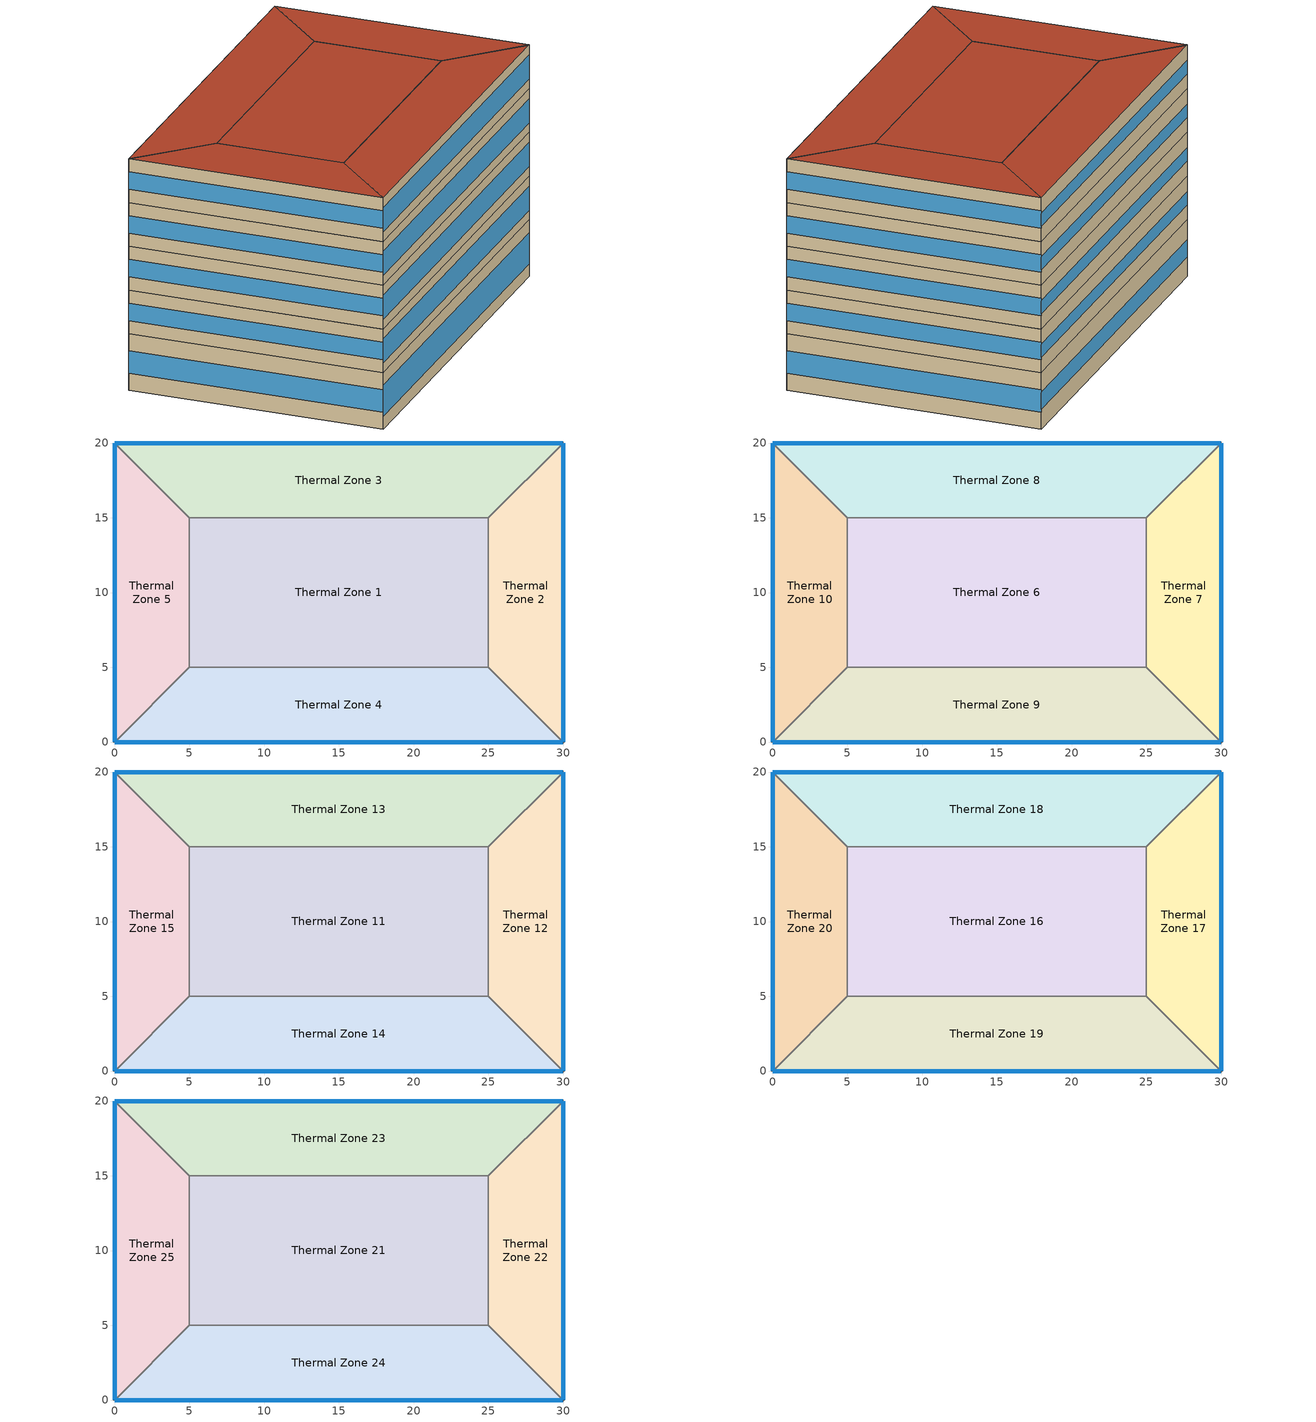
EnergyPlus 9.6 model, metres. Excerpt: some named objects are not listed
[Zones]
Thermal Zone 1
 floor ground (ExtSlabCarpet): 5,5 5,15 25,15 25,5 z0
 wall to Thermal Zone 5 (Interior Wall): 5,15 5,5 z0:4.5
 wall to Thermal Zone 3 (Interior Wall): 25,15 5,15 z0:4.5
 wall to Thermal Zone 2 (Interior Wall): 25,5 25,15 z0:4.5
 wall to Thermal Zone 4 (Interior Wall): 5,5 25,5 z0:4.5
Thermal Zone 2
 floor ground (ExtSlabCarpet): 25,5 25,15 30,20 30,0 z0
 wall outside (Ext Wall): 30,0 30,20 z0:4.5
 wall to Thermal Zone 4 (Interior Wall): 25,5 30,0 z0:4.5
 wall to Thermal Zone 3 (Interior Wall): 30,20 25,15 z0:4.5
 window (Ext Window): 30,0.01 30,19.99 z1.35:3.15
Thermal Zone 3
 floor ground (ExtSlabCarpet): 5,15 0,20 30,20 25,15 z0
 wall outside (Ext Wall): 30,20 0,20 z0:4.5
 wall to Thermal Zone 5 (Interior Wall): 0,20 5,15 z0:4.5
 window (Ext Window): 29.99,20 0.01,20 z1.57:2.92
Thermal Zone 4
 floor ground (ExtSlabCarpet): 25,5 30,0 0,0 5,5 z0
 wall outside (Ext Wall): 0,0 30,0 z0:4.5
 wall to Thermal Zone 5 (Interior Wall): 5,5 0,0 z0:4.5
 window (Ext Window): 0.01,0 29.99,0 z1.01:3.49
Thermal Zone 5
 floor ground (ExtSlabCarpet): 0,20 5,15 5,5 0,0 z0
 wall outside (Ext Wall): 0,20 0,0 z0:4.5
 window (Ext Window): 0,19.99 0,0.01 z1.35:3.15
Thermal Zone 6
 floor to Thermal Zone 1 (Interior Floor): 5,5 5,15 25,15 25,5 z4.5
 wall to Thermal Zone 10 (Interior Wall): 5,15 5,5 z4.5:8
 wall to Thermal Zone 8 (Interior Wall): 25,15 5,15 z4.5:8
 wall to Thermal Zone 7 (Interior Wall): 25,5 25,15 z4.5:8
 wall to Thermal Zone 9 (Interior Wall): 5,5 25,5 z4.5:8
Thermal Zone 7
 floor to Thermal Zone 2 (Interior Floor): 25,5 25,15 30,20 30,0 z4.5
 wall outside (Ext Wall): 30,0 30,20 z4.5:8
 wall to Thermal Zone 9 (Interior Wall): 25,5 30,0 z4.5:8
 wall to Thermal Zone 8 (Interior Wall): 30,20 25,15 z4.5:8
 window (Ext Window): 30,0.01 30,19.99 z5.55:6.95
Thermal Zone 8
 floor to Thermal Zone 3 (Interior Floor): 5,15 0,20 30,20 25,15 z4.5
 wall outside (Ext Wall): 30,20 0,20 z4.5:8
 wall to Thermal Zone 10 (Interior Wall): 0,20 5,15 z4.5:8
 window (Ext Window): 29.99,20 0.01,20 z5.72:6.77
Thermal Zone 9
 floor to Thermal Zone 4 (Interior Floor): 25,5 30,0 0,0 5,5 z4.5
 wall outside (Ext Wall): 0,0 30,0 z4.5:8
 wall to Thermal Zone 10 (Interior Wall): 5,5 0,0 z4.5:8
 window (Ext Window): 0.01,0 29.99,0 z5.29:7.21
Thermal Zone 10
 floor to Thermal Zone 5 (Interior Floor): 0,20 5,15 5,5 0,0 z4.5
 wall outside (Ext Wall): 0,20 0,0 z4.5:8
 window (Ext Window): 0,19.99 0,0.01 z5.55:6.95
Thermal Zone 11
 floor to Thermal Zone 6 (Interior Floor): 5,5 5,15 25,15 25,5 z8
 wall to Thermal Zone 15 (Interior Wall): 5,15 5,5 z8:11.5
 wall to Thermal Zone 13 (Interior Wall): 25,15 5,15 z8:11.5
 wall to Thermal Zone 12 (Interior Wall): 25,5 25,15 z8:11.5
 wall to Thermal Zone 14 (Interior Wall): 5,5 25,5 z8:11.5
Thermal Zone 12
 floor to Thermal Zone 7 (Interior Floor): 25,5 25,15 30,20 30,0 z8
 wall outside (Ext Wall): 30,0 30,20 z8:11.5
 wall to Thermal Zone 14 (Interior Wall): 25,5 30,0 z8:11.5
 wall to Thermal Zone 13 (Interior Wall): 30,20 25,15 z8:11.5
 window (Ext Window): 30,0.01 30,19.99 z9.05:10.45
Thermal Zone 13
 floor to Thermal Zone 8 (Interior Floor): 5,15 0,20 30,20 25,15 z8
 wall outside (Ext Wall): 30,20 0,20 z8:11.5
 wall to Thermal Zone 15 (Interior Wall): 0,20 5,15 z8:11.5
 window (Ext Window): 29.99,20 0.01,20 z9.22:10.27
Thermal Zone 14
 floor to Thermal Zone 9 (Interior Floor): 25,5 30,0 0,0 5,5 z8
 wall outside (Ext Wall): 0,0 30,0 z8:11.5
 wall to Thermal Zone 15 (Interior Wall): 5,5 0,0 z8:11.5
 window (Ext Window): 0.01,0 29.99,0 z8.79:10.71
Thermal Zone 15
 floor to Thermal Zone 10 (Interior Floor): 0,20 5,15 5,5 0,0 z8
 wall outside (Ext Wall): 0,20 0,0 z8:11.5
 window (Ext Window): 0,19.99 0,0.01 z9.05:10.45
Thermal Zone 16
 floor to Thermal Zone 11 (Interior Floor): 5,5 5,15 25,15 25,5 z11.5
 wall to Thermal Zone 20 (Interior Wall): 5,15 5,5 z11.5:15
 wall to Thermal Zone 18 (Interior Wall): 25,15 5,15 z11.5:15
 wall to Thermal Zone 17 (Interior Wall): 25,5 25,15 z11.5:15
 wall to Thermal Zone 19 (Interior Wall): 5,5 25,5 z11.5:15
Thermal Zone 17
 floor to Thermal Zone 12 (Interior Floor): 25,5 25,15 30,20 30,0 z11.5
 wall outside (Ext Wall): 30,0 30,20 z11.5:15
 wall to Thermal Zone 19 (Interior Wall): 25,5 30,0 z11.5:15
 wall to Thermal Zone 18 (Interior Wall): 30,20 25,15 z11.5:15
 window (Ext Window): 30,0.01 30,19.99 z12.55:13.95
Thermal Zone 18
 floor to Thermal Zone 13 (Interior Floor): 5,15 0,20 30,20 25,15 z11.5
 wall outside (Ext Wall): 30,20 0,20 z11.5:15
 wall to Thermal Zone 20 (Interior Wall): 0,20 5,15 z11.5:15
 window (Ext Window): 29.99,20 0.01,20 z12.72:13.77
Thermal Zone 19
 floor to Thermal Zone 14 (Interior Floor): 25,5 30,0 0,0 5,5 z11.5
 wall outside (Ext Wall): 0,0 30,0 z11.5:15
 wall to Thermal Zone 20 (Interior Wall): 5,5 0,0 z11.5:15
 window (Ext Window): 0.01,0 29.99,0 z12.29:14.21
Thermal Zone 20
 floor to Thermal Zone 15 (Interior Floor): 0,20 5,15 5,5 0,0 z11.5
 wall outside (Ext Wall): 0,20 0,0 z11.5:15
 window (Ext Window): 0,19.99 0,0.01 z12.55:13.95
Thermal Zone 21
 floor to Thermal Zone 16 (Interior Floor): 5,5 5,15 25,15 25,5 z15
 wall to Thermal Zone 25 (Interior Wall): 5,15 5,5 z15:18.5
 wall to Thermal Zone 23 (Interior Wall): 25,15 5,15 z15:18.5
 wall to Thermal Zone 22 (Interior Wall): 25,5 25,15 z15:18.5
 wall to Thermal Zone 24 (Interior Wall): 5,5 25,5 z15:18.5
 roof outside (Ext Roof): 25,5 25,15 5,15 5,5 z18.5
Thermal Zone 22
 floor to Thermal Zone 17 (Interior Floor): 25,5 25,15 30,20 30,0 z15
 wall outside (Ext Wall): 30,0 30,20 z15:18.5
 wall to Thermal Zone 24 (Interior Wall): 25,5 30,0 z15:18.5
 wall to Thermal Zone 23 (Interior Wall): 30,20 25,15 z15:18.5
 window (Ext Window): 30,0.01 30,19.99 z16.05:17.45
 roof outside (Ext Roof): 30,0 30,20 25,15 25,5 z18.5
Thermal Zone 23
 floor to Thermal Zone 18 (Interior Floor): 5,15 0,20 30,20 25,15 z15
 wall outside (Ext Wall): 30,20 0,20 z15:18.5
 wall to Thermal Zone 25 (Interior Wall): 0,20 5,15 z15:18.5
 window (Ext Window): 29.99,20 0.01,20 z16.22:17.27
 roof outside (Ext Roof): 25,15 30,20 0,20 5,15 z18.5
Thermal Zone 24
 floor to Thermal Zone 19 (Interior Floor): 25,5 30,0 0,0 5,5 z15
 wall outside (Ext Wall): 0,0 30,0 z15:18.5
 wall to Thermal Zone 25 (Interior Wall): 5,5 0,0 z15:18.5
 window (Ext Window): 0.01,0 29.99,0 z15.79:17.71
 roof outside (Ext Roof): 5,5 0,0 30,0 25,5 z18.5
Thermal Zone 25
 floor to Thermal Zone 20 (Interior Floor): 0,20 5,15 5,5 0,0 z15
 wall outside (Ext Wall): 0,20 0,0 z15:18.5
 window (Ext Window): 0,19.99 0,0.01 z16.05:17.45
 roof outside (Ext Roof): 0,0 5,5 5,15 0,20 z18.5
[Building]
Building 1: North Axis {deg}=-0
[Site:Location]
Washington Dc Dulles IntL Ar: Latitude {deg}=38.98; Longitude {deg}=-77.47; Time Zone {hr}=-5; Elevation {m}=82
[SizingPeriod:DesignDay] Month=7; Day of Month=21; Day Type=SummerDesignDay; Daily Dry-Bulb Temperature Range {deltaC}=14.4; Dry-Bulb Temperature Range Modifier Type=DefaultMultipliers; Barometric Pressure {Pa}=86790; Wind Speed {m/s}=5; Wind Direction {deg}=340; Rain Indicator=No; Snow Indicator=No; Daylight Saving Time Indicator=No; Solar Model Indicator=ASHRAETau; ASHRAE Clear Sky Optical Depth for Beam Irradiance (taub)=0.339; ASHRAE Clear Sky Optical Depth for Diffuse Irradiance (taud)=2.366; Begin Environment Reset Mode=FullResetAtBeginEnvironment
Name | Maximum Dry-Bulb Temperature {C} | Humidity Condition Type | Wetbulb or DewPoint at Maximum Dry-Bulb {C} | Enthalpy at Maximum Dry-Bulb {J/kg}
SALT-LAKE-CITY-IAP Ann Clg .4% Condns DB=>MWB | 36.5 | Wetbulb | 17.1
SALT-LAKE-CITY-IAP Ann Clg .4% Condns DP=>MDB | 22.5 | Dewpoint | 15.6
SALT-LAKE-CITY-IAP Ann Clg .4% Condns Enth=>MDB | 30.8 | Enthalpy |  | 59300
SALT-LAKE-CITY-IAP Ann Clg .4% Condns WB=>MDB | 31.2 | Wetbulb | 19
[Material] Thermal Absorptance=0.9
Name | Roughness | Thickness m | Conductivity W/m-K | Density kg/m3 | Specific Heat J/kg-K | Solar Absorptance | Visible Absorptance
wall concrete | MediumRough | 0.2 | 0.5 | 2243 | 837 | 0.65 | 0.65
roof concrete | MediumRough | 0.25 | 0.5 | 2243 | 837 | 0.65 | 0.65
Wall Insulation [30]; Roof Insulation [30] | MediumRough | 0.1693 | 0.049 | 265 | 836.8 | 0.7 | 0.7
F16 Acoustic tile | MediumSmooth | 0.0191 | 0.06 | 368 | 590 | 0.3 | 0.3
M11 100mm lightweight concrete | MediumRough | 0.1016 | 0.53 | 1280 | 840 | 0.5 | 0.5
MAT-CC05 4 HW CONCRETE | Rough | 0.1016 | 1.311 | 2240 | 836.8 | 0.85 | 0.85
G01a 19mm gypsum board | MediumSmooth | 0.019 | 0.16 | 800 | 1090 | 0.4 | 0.4
[Material:AirGap]
Name | Thermal Resistance m2-K/W
F04 Wall air space resistance | 0.15
F05 Ceiling air space resistance | 0.18
[Material:NoMass]
CP02 CARPET PAD: Roughness=Smooth; Thermal Resistance m2-K/W=0.1; Thermal Absorptance=0.9; Solar Absorptance=0.8; Visible Absorptance=0.8
[WindowMaterial:SimpleGlazingSystem]
Window Material Simple Glazing System: U-Factor W/m2-K=2.8; Solar Heat Gain Coefficient=0.4
[Construction]
Ext Roof: roof concrete, Roof Insulation [30]
Ext Wall: wall concrete, Wall Insulation [30]
Ext Window: Window Material Simple Glazing System
ExtSlabCarpet: MAT-CC05 4 HW CONCRETE, CP02 CARPET PAD
Interior Floor: F16 Acoustic tile, F05 Ceiling air space resistance, M11 100mm lightweight concrete
Interior Wall: G01a 19mm gypsum board, F04 Wall air space resistance, G01a 19mm gypsum board
[Zone]
Thermal Zone 1; Thermal Zone 2; Thermal Zone 3; Thermal Zone 4; Thermal Zone 5: 0, 0, 0, 0, , 1, , , , , , Yes
Thermal Zone 6; Thermal Zone 7; Thermal Zone 8; Thermal Zone 9; Thermal Zone 10: 0, 0, 0, 4.5, , 1, , , , , , Yes
Thermal Zone 11; Thermal Zone 12; Thermal Zone 13; Thermal Zone 14; Thermal Zone 15: 0, 0, 0, 8, , 1, , , , , , Yes
Thermal Zone 16; Thermal Zone 17; Thermal Zone 18; Thermal Zone 19; Thermal Zone 20: 0, 0, 0, 11.5, , 1, , , , , , Yes
Thermal Zone 21; Thermal Zone 22; Thermal Zone 23; Thermal Zone 24; Thermal Zone 25: 0, 0, 0, 15, , 1, , , , , , Yes
[ZoneTerminalUnitList]
VRF System Terminal List: VRF Zone Terminal 1, VRF Zone Terminal 2, VRF Zone Terminal 3, VRF Zone Terminal 4, VRF Zone Terminal 5, VRF Zone Terminal 6, VRF Zone Terminal 7, VRF Zone Terminal 8, VRF Zone Terminal 9, VRF Zone Terminal 10, VRF Zone Terminal 11, VRF Zone Terminal 12, VRF Zone Terminal 13, VRF Zone Terminal 14, VRF Zone Terminal 15, VRF Zone Terminal 16, VRF Zone Terminal 17, VRF Zone Terminal 18, VRF Zone Terminal 19, VRF Zone Terminal 20, VRF Zone Terminal 21, VRF Zone Terminal 22, VRF Zone Terminal 23, VRF Zone Terminal 24, VRF Zone Terminal 25
[ZoneControl:Thermostat] Temperature Difference Between Cutout And Setpoint deltaC=0
Name | Zone or ZoneList | Control Type Schedule | Control 1
Thermal Zone 1 Thermostat | Thermal Zone 1 | Thermal Zone 1 Thermostat Schedule | Thermostat Setpoint Dual Setpoint 1
Thermal Zone 2 Thermostat | Thermal Zone 2 | Thermal Zone 2 Thermostat Schedule | Thermostat Setpoint Dual Setpoint 2
Thermal Zone 3 Thermostat | Thermal Zone 3 | Thermal Zone 3 Thermostat Schedule | Thermostat Setpoint Dual Setpoint 3
Thermal Zone 4 Thermostat | Thermal Zone 4 | Thermal Zone 4 Thermostat Schedule | Thermostat Setpoint Dual Setpoint 4
Thermal Zone 5 Thermostat | Thermal Zone 5 | Thermal Zone 5 Thermostat Schedule | Thermostat Setpoint Dual Setpoint 5
Thermal Zone 6 Thermostat | Thermal Zone 6 | Thermal Zone 6 Thermostat Schedule | Thermostat Setpoint Dual Setpoint 6
Thermal Zone 7 Thermostat | Thermal Zone 7 | Thermal Zone 7 Thermostat Schedule | Thermostat Setpoint Dual Setpoint 7
Thermal Zone 8 Thermostat | Thermal Zone 8 | Thermal Zone 8 Thermostat Schedule | Thermostat Setpoint Dual Setpoint 8
Thermal Zone 9 Thermostat | Thermal Zone 9 | Thermal Zone 9 Thermostat Schedule | Thermostat Setpoint Dual Setpoint 9
Thermal Zone 10 Thermostat | Thermal Zone 10 | Thermal Zone 10 Thermostat Schedule | Thermostat Setpoint Dual Setpoint 10
Thermal Zone 11 Thermostat | Thermal Zone 11 | Thermal Zone 11 Thermostat Schedule | Thermostat Setpoint Dual Setpoint 11
Thermal Zone 12 Thermostat | Thermal Zone 12 | Thermal Zone 12 Thermostat Schedule | Thermostat Setpoint Dual Setpoint 12
Thermal Zone 13 Thermostat | Thermal Zone 13 | Thermal Zone 13 Thermostat Schedule | Thermostat Setpoint Dual Setpoint 13
Thermal Zone 14 Thermostat | Thermal Zone 14 | Thermal Zone 14 Thermostat Schedule | Thermostat Setpoint Dual Setpoint 14
Thermal Zone 15 Thermostat | Thermal Zone 15 | Thermal Zone 15 Thermostat Schedule | Thermostat Setpoint Dual Setpoint 15
Thermal Zone 16 Thermostat | Thermal Zone 16 | Thermal Zone 16 Thermostat Schedule | Thermostat Setpoint Dual Setpoint 16
Thermal Zone 17 Thermostat | Thermal Zone 17 | Thermal Zone 17 Thermostat Schedule | Thermostat Setpoint Dual Setpoint 17
Thermal Zone 18 Thermostat | Thermal Zone 18 | Thermal Zone 18 Thermostat Schedule | Thermostat Setpoint Dual Setpoint 18
Thermal Zone 19 Thermostat | Thermal Zone 19 | Thermal Zone 19 Thermostat Schedule | Thermostat Setpoint Dual Setpoint 19
Thermal Zone 20 Thermostat | Thermal Zone 20 | Thermal Zone 20 Thermostat Schedule | Thermostat Setpoint Dual Setpoint 20
Thermal Zone 21 Thermostat | Thermal Zone 21 | Thermal Zone 21 Thermostat Schedule | Thermostat Setpoint Dual Setpoint 21
Thermal Zone 22 Thermostat | Thermal Zone 22 | Thermal Zone 22 Thermostat Schedule | Thermostat Setpoint Dual Setpoint 22
Thermal Zone 23 Thermostat | Thermal Zone 23 | Thermal Zone 23 Thermostat Schedule | Thermostat Setpoint Dual Setpoint 23
Thermal Zone 24 Thermostat | Thermal Zone 24 | Thermal Zone 24 Thermostat Schedule | Thermostat Setpoint Dual Setpoint 24
Thermal Zone 25 Thermostat | Thermal Zone 25 | Thermal Zone 25 Thermostat Schedule | Thermostat Setpoint Dual Setpoint 25
[ThermostatSetpoint:DualSetpoint]
Name | Heating Setpoint Temperature Schedule | Cooling Setpoint Temperature Schedule
Thermostat Setpoint Dual Setpoint 1 | HtgSetp 1 | ClgSetp 1
Thermostat Setpoint Dual Setpoint 2 | HtgSetp 2 | ClgSetp 2
Thermostat Setpoint Dual Setpoint 3 | HtgSetp 3 | ClgSetp 3
Thermostat Setpoint Dual Setpoint 4 | HtgSetp 4 | ClgSetp 4
Thermostat Setpoint Dual Setpoint 5 | HtgSetp 5 | ClgSetp 5
Thermostat Setpoint Dual Setpoint 6 | HtgSetp 6 | ClgSetp 6
Thermostat Setpoint Dual Setpoint 7 | HtgSetp 7 | ClgSetp 7
Thermostat Setpoint Dual Setpoint 8 | HtgSetp 8 | ClgSetp 8
Thermostat Setpoint Dual Setpoint 9 | HtgSetp 9 | ClgSetp 9
Thermostat Setpoint Dual Setpoint 10 | HtgSetp 10 | ClgSetp 10
Thermostat Setpoint Dual Setpoint 11 | HtgSetp 11 | ClgSetp 11
Thermostat Setpoint Dual Setpoint 12 | HtgSetp 12 | ClgSetp 12
Thermostat Setpoint Dual Setpoint 13 | HtgSetp 13 | ClgSetp 13
Thermostat Setpoint Dual Setpoint 14 | HtgSetp 14 | ClgSetp 14
Thermostat Setpoint Dual Setpoint 15 | HtgSetp 15 | ClgSetp 15
Thermostat Setpoint Dual Setpoint 16 | HtgSetp 16 | ClgSetp 16
Thermostat Setpoint Dual Setpoint 17 | HtgSetp 17 | ClgSetp 17
Thermostat Setpoint Dual Setpoint 18 | HtgSetp 18 | ClgSetp 18
Thermostat Setpoint Dual Setpoint 19 | HtgSetp 19 | ClgSetp 19
Thermostat Setpoint Dual Setpoint 20 | HtgSetp 20 | ClgSetp 20
Thermostat Setpoint Dual Setpoint 21 | HtgSetp 21 | ClgSetp 21
Thermostat Setpoint Dual Setpoint 22 | HtgSetp 22 | ClgSetp 22
Thermostat Setpoint Dual Setpoint 23 | HtgSetp 23 | ClgSetp 23
Thermostat Setpoint Dual Setpoint 24 | HtgSetp 24 | ClgSetp 24
Thermostat Setpoint Dual Setpoint 25 | HtgSetp 25 | ClgSetp 25
[ZoneHVAC:TerminalUnit:VariableRefrigerantFlow] Terminal Unit Availability Schedule=Always On Discrete hvac_library; Cooling Supply Air Flow Rate m3/s=Autosize; No Cooling Supply Air Flow Rate m3/s=Autosize; Heating Supply Air Flow Rate m3/s=Autosize; No Heating Supply Air Flow Rate m3/s=Autosize; Cooling Outdoor Air Flow Rate m3/s=Autosize; Heating Outdoor Air Flow Rate m3/s=Autosize; No Load Outdoor Air Flow Rate m3/s=Autosize; Supply Air Fan Operating Mode Schedule=Always On Discrete hvac_library; Supply Air Fan Placement=DrawThrough; Zone Terminal Unit On Parasitic Electric Energy Use W=30; Zone Terminal Unit Off Parasitic Electric Energy Use W=20; Rated Heating Capacity Sizing Ratio W/W=1; Maximum Outdoor Dry-Bulb Temperature for Supplemental Heater Operation C=6.58437e-312
Name | Supply Air Fan Object | Outside Air Mixer Object | Cooling Coil Object | Heating Coil Object
VRF Zone Terminal 1 | VRF Zone Terminal Fan 1 | VRF Zone Terminal 1 OA Mixer | VRF Zone Terminal Cooling Coil 1 | VRF Zone Terminal Heating Coil 1
VRF Zone Terminal 2 | VRF Zone Terminal Fan 2 | VRF Zone Terminal 2 OA Mixer | VRF Zone Terminal Cooling Coil 2 | VRF Zone Terminal Heating Coil 2
VRF Zone Terminal 3 | VRF Zone Terminal Fan 3 | VRF Zone Terminal 3 OA Mixer | VRF Zone Terminal Cooling Coil 3 | VRF Zone Terminal Heating Coil 3
VRF Zone Terminal 4 | VRF Zone Terminal Fan 4 | VRF Zone Terminal 4 OA Mixer | VRF Zone Terminal Cooling Coil 4 | VRF Zone Terminal Heating Coil 4
VRF Zone Terminal 5 | VRF Zone Terminal Fan 5 | VRF Zone Terminal 5 OA Mixer | VRF Zone Terminal Cooling Coil 5 | VRF Zone Terminal Heating Coil 5
VRF Zone Terminal 6 | VRF Zone Terminal Fan 6 | VRF Zone Terminal 6 OA Mixer | VRF Zone Terminal Cooling Coil 6 | VRF Zone Terminal Heating Coil 6
VRF Zone Terminal 7 | VRF Zone Terminal Fan 7 | VRF Zone Terminal 7 OA Mixer | VRF Zone Terminal Cooling Coil 7 | VRF Zone Terminal Heating Coil 7
VRF Zone Terminal 8 | VRF Zone Terminal Fan 8 | VRF Zone Terminal 8 OA Mixer | VRF Zone Terminal Cooling Coil 8 | VRF Zone Terminal Heating Coil 8
VRF Zone Terminal 9 | VRF Zone Terminal Fan 9 | VRF Zone Terminal 9 OA Mixer | VRF Zone Terminal Cooling Coil 9 | VRF Zone Terminal Heating Coil 9
VRF Zone Terminal 10 | VRF Zone Terminal Fan 10 | VRF Zone Terminal 10 OA Mixer | VRF Zone Terminal Cooling Coil 10 | VRF Zone Terminal Heating Coil 10
VRF Zone Terminal 11 | VRF Zone Terminal Fan 11 | VRF Zone Terminal 11 OA Mixer | VRF Zone Terminal Cooling Coil 11 | VRF Zone Terminal Heating Coil 11
VRF Zone Terminal 12 | VRF Zone Terminal Fan 12 | VRF Zone Terminal 12 OA Mixer | VRF Zone Terminal Cooling Coil 12 | VRF Zone Terminal Heating Coil 12
VRF Zone Terminal 13 | VRF Zone Terminal Fan 13 | VRF Zone Terminal 13 OA Mixer | VRF Zone Terminal Cooling Coil 13 | VRF Zone Terminal Heating Coil 13
VRF Zone Terminal 14 | VRF Zone Terminal Fan 14 | VRF Zone Terminal 14 OA Mixer | VRF Zone Terminal Cooling Coil 14 | VRF Zone Terminal Heating Coil 14
[Zone equipment]
Thermal Zone 1: VRF Zone Terminal 1
Thermal Zone 2: VRF Zone Terminal 2
Thermal Zone 3: VRF Zone Terminal 3
Thermal Zone 4: VRF Zone Terminal 4
Thermal Zone 5: VRF Zone Terminal 5
Thermal Zone 6: VRF Zone Terminal 6
Thermal Zone 7: VRF Zone Terminal 7
Thermal Zone 8: VRF Zone Terminal 8
Thermal Zone 9: VRF Zone Terminal 9
Thermal Zone 10: VRF Zone Terminal 10
Thermal Zone 11: VRF Zone Terminal 11
Thermal Zone 12: VRF Zone Terminal 12
Thermal Zone 13: VRF Zone Terminal 13
Thermal Zone 14: VRF Zone Terminal 14
Thermal Zone 15: VRF Zone Terminal 15
Thermal Zone 16: VRF Zone Terminal 16
Thermal Zone 17: VRF Zone Terminal 17
Thermal Zone 18: VRF Zone Terminal 18
Thermal Zone 19: VRF Zone Terminal 19
Thermal Zone 20: VRF Zone Terminal 20
Thermal Zone 21: VRF Zone Terminal 21
Thermal Zone 22: VRF Zone Terminal 22
Thermal Zone 23: VRF Zone Terminal 23
Thermal Zone 24: VRF Zone Terminal 24
Thermal Zone 25: VRF Zone Terminal 25
[Sizing:Zone] Zone Cooling Design Supply Air Temperature Input Method=SupplyAirTemperature; Zone Cooling Design Supply Air Temperature C=14; Zone Cooling Design Supply Air Temperature Difference deltaC=11.11; Zone Heating Design Supply Air Temperature Input Method=SupplyAirTemperature; Zone Heating Design Supply Air Temperature C=45; Zone Heating Design Supply Air Temperature Difference deltaC=11.11; Zone Cooling Design Supply Air Humidity Ratio kgWater/kgDryAir=0.0085; Zone Heating Design Supply Air Humidity Ratio kgWater/kgDryAir=0.008; Cooling Design Air Flow Method=DesignDay; Cooling Design Air Flow Rate m3/s=0; Cooling Minimum Air Flow per Zone Floor Area m3/s-m2=0.000762; Cooling Minimum Air Flow m3/s=0; Cooling Minimum Air Flow Fraction=0; Heating Design Air Flow Method=DesignDay; Heating Design Air Flow Rate m3/s=0; Heating Maximum Air Flow per Zone Floor Area m3/s-m2=0.002032; Heating Maximum Air Flow m3/s=0.141576; Heating Maximum Air Flow Fraction=0.3; Account for Dedicated Outdoor Air System=No
Name | Design Specification Outdoor Air Object
Thermal Zone 1 | Ventilation 1
Thermal Zone 2 | Ventilation 2
Thermal Zone 3 | Ventilation 3
Thermal Zone 4 | Ventilation 4
Thermal Zone 5 | Ventilation 5
Thermal Zone 6 | Ventilation 6
Thermal Zone 7 | Ventilation 7
Thermal Zone 8 | Ventilation 8
Thermal Zone 9 | Ventilation 9
Thermal Zone 10 | Ventilation 10
Thermal Zone 11 | Ventilation 11
Thermal Zone 12 | Ventilation 12
Thermal Zone 13 | Ventilation 13
Thermal Zone 14 | Ventilation 14
Thermal Zone 15 | Ventilation 15
Thermal Zone 16 | Ventilation 16
Thermal Zone 17 | Ventilation 17
Thermal Zone 18 | Ventilation 18
Thermal Zone 19 | Ventilation 19
Thermal Zone 20 | Ventilation 20
Thermal Zone 21 | Ventilation 21
Thermal Zone 22 | Ventilation 22
Thermal Zone 23 | Ventilation 23
Thermal Zone 24 | Ventilation 24
Thermal Zone 25 | Ventilation 25
[DesignSpecification:OutdoorAir] Outdoor Air Method=Sum; Outdoor Air Flow per Person m3/s-person=0; Outdoor Air Flow per Zone Floor Area m3/s-m2=0; Outdoor Air Flow per Zone m3/s=0; Outdoor Air Flow Air Changes per Hour 1/hr=1.2
Ventilation 1; Ventilation 2; Ventilation 3; Ventilation 4; Ventilation 5; Ventilation 6; Ventilation 7; Ventilation 8; Ventilation 9; Ventilation 10; Ventilation 11; Ventilation 12; Ventilation 13; Ventilation 14; Ventilation 15; Ventilation 16; Ventilation 17; Ventilation 18; Ventilation 19; Ventilation 20; Ventilation 21; Ventilation 22; Ventilation 23; Ventilation 24; Ventilation 25
[Schedule:Day:Interval]
HtgSetp Summer Design Day 1; HtgSetp Summer Design Day 2; HtgSetp Summer Design Day 3; HtgSetp Summer Design Day 4; HtgSetp Summer Design Day 5; HtgSetp Summer Design Day 6; HtgSetp Summer Design Day 7; HtgSetp Summer Design Day 8; HtgSetp Summer Design Day 9; HtgSetp Summer Design Day 10; HtgSetp Summer Design Day 11; HtgSetp Summer Design Day 12; HtgSetp Summer Design Day 13; HtgSetp Summer Design Day 14; HtgSetp Summer Design Day 15; HtgSetp Summer Design Day 16; HtgSetp Summer Design Day 17; HtgSetp Summer Design Day 18; HtgSetp Summer Design Day 19; HtgSetp Summer Design Day 20; HtgSetp Summer Design Day 21; HtgSetp Summer Design Day 22; HtgSetp Summer Design Day 23; HtgSetp Summer Design Day 24; HtgSetp Summer Design Day 25: No, 24:00, 15.6
HtgSetp Winter Design Day 1; HtgSetp Winter Design Day 2; HtgSetp Winter Design Day 3; HtgSetp Winter Design Day 4; HtgSetp Winter Design Day 5; HtgSetp Winter Design Day 6; HtgSetp Winter Design Day 7; HtgSetp Winter Design Day 8; HtgSetp Winter Design Day 9; HtgSetp Winter Design Day 10; HtgSetp Winter Design Day 11; HtgSetp Winter Design Day 12; HtgSetp Winter Design Day 13; HtgSetp Winter Design Day 14; HtgSetp Winter Design Day 15; HtgSetp Winter Design Day 16; HtgSetp Winter Design Day 17; HtgSetp Winter Design Day 18; HtgSetp Winter Design Day 19; HtgSetp Winter Design Day 20; HtgSetp Winter Design Day 21; HtgSetp Winter Design Day 22; HtgSetp Winter Design Day 23; HtgSetp Winter Design Day 24; HtgSetp Winter Design Day 25: No, 24:00, 21
ClgSetp Summer Design Day 1; ClgSetp Summer Design Day 2; ClgSetp Summer Design Day 3; ClgSetp Summer Design Day 4; ClgSetp Summer Design Day 5; ClgSetp Summer Design Day 6; ClgSetp Summer Design Day 7; ClgSetp Summer Design Day 8; ClgSetp Summer Design Day 9; ClgSetp Summer Design Day 10; ClgSetp Summer Design Day 11; ClgSetp Summer Design Day 12; ClgSetp Summer Design Day 13; ClgSetp Summer Design Day 14; ClgSetp Summer Design Day 15; ClgSetp Summer Design Day 16; ClgSetp Summer Design Day 17; ClgSetp Summer Design Day 18; ClgSetp Summer Design Day 19; ClgSetp Summer Design Day 20; ClgSetp Summer Design Day 21; ClgSetp Summer Design Day 22; ClgSetp Summer Design Day 23; ClgSetp Summer Design Day 24; ClgSetp Summer Design Day 25: No, 06:00, 26.7, 22:00, 24, 24:00, 26.7
ClgSetp Winter Design Day 1; ClgSetp Winter Design Day 2; ClgSetp Winter Design Day 3; ClgSetp Winter Design Day 4; ClgSetp Winter Design Day 5; ClgSetp Winter Design Day 6; ClgSetp Winter Design Day 7; ClgSetp Winter Design Day 8; ClgSetp Winter Design Day 9; ClgSetp Winter Design Day 10; ClgSetp Winter Design Day 11; ClgSetp Winter Design Day 12; ClgSetp Winter Design Day 13; ClgSetp Winter Design Day 14; ClgSetp Winter Design Day 15; ClgSetp Winter Design Day 16; ClgSetp Winter Design Day 17; ClgSetp Winter Design Day 18; ClgSetp Winter Design Day 19; ClgSetp Winter Design Day 20; ClgSetp Winter Design Day 21; ClgSetp Winter Design Day 22; ClgSetp Winter Design Day 23; ClgSetp Winter Design Day 24; ClgSetp Winter Design Day 25: No, 24:00, 26.7
ClgSetp Default Schedule 1; ClgSetp Default Schedule 2; ClgSetp Default Schedule 3; ClgSetp Default Schedule 4; ClgSetp Default Schedule 5: Temperature 37, No, 01:00, 28, 02:00, 28, 03:00, 28, 04:00, 28, 05:00, 28, 06:00, 28, 07:00, 28, 08:00, 28, 09:00, 28, 10:00, 24, 11:00, 24, 12:00, 24, 13:00, 24, 14:00, 24, 15:00, 24, 16:00, 24, 17:00, 24, 18:00, 24, 19:00, 24, 20:00, 24, 21:00, 24, 22:00, 28, 23:00, 28, 24:00, 28
HtgSetp Default Schedule 1; HtgSetp Default Schedule 2; HtgSetp Default Schedule 3; HtgSetp Default Schedule 4; HtgSetp Default Schedule 5: Temperature 36, No, 01:00, 18, 02:00, 18, 03:00, 18, 04:00, 18, 05:00, 18, 06:00, 18, 07:00, 18, 08:00, 18, 09:00, 18, 10:00, 20, 11:00, 20, 12:00, 20, 13:00, 20, 14:00, 20, 15:00, 20, 16:00, 20, 17:00, 20, 18:00, 20, 19:00, 20, 20:00, 20, 21:00, 20, 22:00, 18, 23:00, 18, 24:00, 18
ClgSetp Default Schedule 6; ClgSetp Default Schedule 7; ClgSetp Default Schedule 8; ClgSetp Default Schedule 9; ClgSetp Default Schedule 10; ClgSetp Default Schedule 11; ClgSetp Default Schedule 12; ClgSetp Default Schedule 13; ClgSetp Default Schedule 14; ClgSetp Default Schedule 15; ClgSetp Default Schedule 16; ClgSetp Default Schedule 17; ClgSetp Default Schedule 18; ClgSetp Default Schedule 19; ClgSetp Default Schedule 20; ClgSetp Default Schedule 21; ClgSetp Default Schedule 22; ClgSetp Default Schedule 23; ClgSetp Default Schedule 24; ClgSetp Default Schedule 25: Temperature 37, No, 01:00, 29, 02:00, 29, 03:00, 29, 04:00, 29, 05:00, 29, 06:00, 29, 07:00, 29, 08:00, 29, 09:00, 25, 10:00, 25, 11:00, 25, 12:00, 25, 13:00, 25, 14:00, 25, 15:00, 25, 16:00, 25, 17:00, 25, 18:00, 25, 19:00, 29, 20:00, 29, 21:00, 29, 22:00, 29, 23:00, 29, 24:00, 29
HtgSetp Default Schedule 6; HtgSetp Default Schedule 7; HtgSetp Default Schedule 8; HtgSetp Default Schedule 9; HtgSetp Default Schedule 10; HtgSetp Default Schedule 11; HtgSetp Default Schedule 12; HtgSetp Default Schedule 13; HtgSetp Default Schedule 14; HtgSetp Default Schedule 15; HtgSetp Default Schedule 16; HtgSetp Default Schedule 17; HtgSetp Default Schedule 18; HtgSetp Default Schedule 19; HtgSetp Default Schedule 20; HtgSetp Default Schedule 21; HtgSetp Default Schedule 22; HtgSetp Default Schedule 23; HtgSetp Default Schedule 24; HtgSetp Default Schedule 25: Temperature 36, No, 01:00, 19, 02:00, 19, 03:00, 19, 04:00, 19, 05:00, 19, 06:00, 19, 07:00, 19, 08:00, 19, 09:00, 21, 10:00, 21, 11:00, 21, 12:00, 21, 13:00, 21, 14:00, 21, 15:00, 21, 16:00, 21, 17:00, 21, 18:00, 21, 19:00, 19, 20:00, 19, 21:00, 19, 22:00, 19, 23:00, 19, 24:00, 19
[Schedule:Week:Daily]
HtgSetp 1 Week Rule - Jan1-Dec31: HtgSetp Default Schedule 1, HtgSetp Default Schedule 1, HtgSetp Default Schedule 1, HtgSetp Default Schedule 1, HtgSetp Default Schedule 1, HtgSetp Default Schedule 1, HtgSetp Default Schedule 1, HtgSetp Default Schedule 1, HtgSetp Summer Design Day 1, HtgSetp Winter Design Day 1, HtgSetp Default Schedule 1, HtgSetp Default Schedule 1
ClgSetp 1 Week Rule - Jan1-Dec31: ClgSetp Default Schedule 1, ClgSetp Default Schedule 1, ClgSetp Default Schedule 1, ClgSetp Default Schedule 1, ClgSetp Default Schedule 1, ClgSetp Default Schedule 1, ClgSetp Default Schedule 1, ClgSetp Default Schedule 1, ClgSetp Summer Design Day 1, ClgSetp Winter Design Day 1, ClgSetp Default Schedule 1, ClgSetp Default Schedule 1
HtgSetp 2 Week Rule - Jan1-Dec31: HtgSetp Default Schedule 2, HtgSetp Default Schedule 2, HtgSetp Default Schedule 2, HtgSetp Default Schedule 2, HtgSetp Default Schedule 2, HtgSetp Default Schedule 2, HtgSetp Default Schedule 2, HtgSetp Default Schedule 2, HtgSetp Summer Design Day 2, HtgSetp Winter Design Day 2, HtgSetp Default Schedule 2, HtgSetp Default Schedule 2
ClgSetp 2 Week Rule - Jan1-Dec31: ClgSetp Default Schedule 2, ClgSetp Default Schedule 2, ClgSetp Default Schedule 2, ClgSetp Default Schedule 2, ClgSetp Default Schedule 2, ClgSetp Default Schedule 2, ClgSetp Default Schedule 2, ClgSetp Default Schedule 2, ClgSetp Summer Design Day 2, ClgSetp Winter Design Day 2, ClgSetp Default Schedule 2, ClgSetp Default Schedule 2
HtgSetp 3 Week Rule - Jan1-Dec31: HtgSetp Default Schedule 3, HtgSetp Default Schedule 3, HtgSetp Default Schedule 3, HtgSetp Default Schedule 3, HtgSetp Default Schedule 3, HtgSetp Default Schedule 3, HtgSetp Default Schedule 3, HtgSetp Default Schedule 3, HtgSetp Summer Design Day 3, HtgSetp Winter Design Day 3, HtgSetp Default Schedule 3, HtgSetp Default Schedule 3
ClgSetp 3 Week Rule - Jan1-Dec31: ClgSetp Default Schedule 3, ClgSetp Default Schedule 3, ClgSetp Default Schedule 3, ClgSetp Default Schedule 3, ClgSetp Default Schedule 3, ClgSetp Default Schedule 3, ClgSetp Default Schedule 3, ClgSetp Default Schedule 3, ClgSetp Summer Design Day 3, ClgSetp Winter Design Day 3, ClgSetp Default Schedule 3, ClgSetp Default Schedule 3
HtgSetp 4 Week Rule - Jan1-Dec31: HtgSetp Default Schedule 4, HtgSetp Default Schedule 4, HtgSetp Default Schedule 4, HtgSetp Default Schedule 4, HtgSetp Default Schedule 4, HtgSetp Default Schedule 4, HtgSetp Default Schedule 4, HtgSetp Default Schedule 4, HtgSetp Summer Design Day 4, HtgSetp Winter Design Day 4, HtgSetp Default Schedule 4, HtgSetp Default Schedule 4
ClgSetp 4 Week Rule - Jan1-Dec31: ClgSetp Default Schedule 4, ClgSetp Default Schedule 4, ClgSetp Default Schedule 4, ClgSetp Default Schedule 4, ClgSetp Default Schedule 4, ClgSetp Default Schedule 4, ClgSetp Default Schedule 4, ClgSetp Default Schedule 4, ClgSetp Summer Design Day 4, ClgSetp Winter Design Day 4, ClgSetp Default Schedule 4, ClgSetp Default Schedule 4
HtgSetp 5 Week Rule - Jan1-Dec31: HtgSetp Default Schedule 5, HtgSetp Default Schedule 5, HtgSetp Default Schedule 5, HtgSetp Default Schedule 5, HtgSetp Default Schedule 5, HtgSetp Default Schedule 5, HtgSetp Default Schedule 5, HtgSetp Default Schedule 5, HtgSetp Summer Design Day 5, HtgSetp Winter Design Day 5, HtgSetp Default Schedule 5, HtgSetp Default Schedule 5
ClgSetp 5 Week Rule - Jan1-Dec31: ClgSetp Default Schedule 5, ClgSetp Default Schedule 5, ClgSetp Default Schedule 5, ClgSetp Default Schedule 5, ClgSetp Default Schedule 5, ClgSetp Default Schedule 5, ClgSetp Default Schedule 5, ClgSetp Default Schedule 5, ClgSetp Summer Design Day 5, ClgSetp Winter Design Day 5, ClgSetp Default Schedule 5, ClgSetp Default Schedule 5
HtgSetp 6 Week Rule - Jan1-Dec31: HtgSetp Default Schedule 6, HtgSetp Default Schedule 6, HtgSetp Default Schedule 6, HtgSetp Default Schedule 6, HtgSetp Default Schedule 6, HtgSetp Default Schedule 6, HtgSetp Default Schedule 6, HtgSetp Default Schedule 6, HtgSetp Summer Design Day 6, HtgSetp Winter Design Day 6, HtgSetp Default Schedule 6, HtgSetp Default Schedule 6
ClgSetp 6 Week Rule - Jan1-Dec31: ClgSetp Default Schedule 6, ClgSetp Default Schedule 6, ClgSetp Default Schedule 6, ClgSetp Default Schedule 6, ClgSetp Default Schedule 6, ClgSetp Default Schedule 6, ClgSetp Default Schedule 6, ClgSetp Default Schedule 6, ClgSetp Summer Design Day 6, ClgSetp Winter Design Day 6, ClgSetp Default Schedule 6, ClgSetp Default Schedule 6
HtgSetp 7 Week Rule - Jan1-Dec31: HtgSetp Default Schedule 7, HtgSetp Default Schedule 7, HtgSetp Default Schedule 7, HtgSetp Default Schedule 7, HtgSetp Default Schedule 7, HtgSetp Default Schedule 7, HtgSetp Default Schedule 7, HtgSetp Default Schedule 7, HtgSetp Summer Design Day 7, HtgSetp Winter Design Day 7, HtgSetp Default Schedule 7, HtgSetp Default Schedule 7
ClgSetp 7 Week Rule - Jan1-Dec31: ClgSetp Default Schedule 7, ClgSetp Default Schedule 7, ClgSetp Default Schedule 7, ClgSetp Default Schedule 7, ClgSetp Default Schedule 7, ClgSetp Default Schedule 7, ClgSetp Default Schedule 7, ClgSetp Default Schedule 7, ClgSetp Summer Design Day 7, ClgSetp Winter Design Day 7, ClgSetp Default Schedule 7, ClgSetp Default Schedule 7
HtgSetp 8 Week Rule - Jan1-Dec31: HtgSetp Default Schedule 8, HtgSetp Default Schedule 8, HtgSetp Default Schedule 8, HtgSetp Default Schedule 8, HtgSetp Default Schedule 8, HtgSetp Default Schedule 8, HtgSetp Default Schedule 8, HtgSetp Default Schedule 8, HtgSetp Summer Design Day 8, HtgSetp Winter Design Day 8, HtgSetp Default Schedule 8, HtgSetp Default Schedule 8
ClgSetp 8 Week Rule - Jan1-Dec31: ClgSetp Default Schedule 8, ClgSetp Default Schedule 8, ClgSetp Default Schedule 8, ClgSetp Default Schedule 8, ClgSetp Default Schedule 8, ClgSetp Default Schedule 8, ClgSetp Default Schedule 8, ClgSetp Default Schedule 8, ClgSetp Summer Design Day 8, ClgSetp Winter Design Day 8, ClgSetp Default Schedule 8, ClgSetp Default Schedule 8
HtgSetp 9 Week Rule - Jan1-Dec31: HtgSetp Default Schedule 9, HtgSetp Default Schedule 9, HtgSetp Default Schedule 9, HtgSetp Default Schedule 9, HtgSetp Default Schedule 9, HtgSetp Default Schedule 9, HtgSetp Default Schedule 9, HtgSetp Default Schedule 9, HtgSetp Summer Design Day 9, HtgSetp Winter Design Day 9, HtgSetp Default Schedule 9, HtgSetp Default Schedule 9
ClgSetp 9 Week Rule - Jan1-Dec31: ClgSetp Default Schedule 9, ClgSetp Default Schedule 9, ClgSetp Default Schedule 9, ClgSetp Default Schedule 9, ClgSetp Default Schedule 9, ClgSetp Default Schedule 9, ClgSetp Default Schedule 9, ClgSetp Default Schedule 9, ClgSetp Summer Design Day 9, ClgSetp Winter Design Day 9, ClgSetp Default Schedule 9, ClgSetp Default Schedule 9
HtgSetp 10 Week Rule - Jan1-Dec31: HtgSetp Default Schedule 10, HtgSetp Default Schedule 10, HtgSetp Default Schedule 10, HtgSetp Default Schedule 10, HtgSetp Default Schedule 10, HtgSetp Default Schedule 10, HtgSetp Default Schedule 10, HtgSetp Default Schedule 10, HtgSetp Summer Design Day 10, HtgSetp Winter Design Day 10, HtgSetp Default Schedule 10, HtgSetp Default Schedule 10
ClgSetp 10 Week Rule - Jan1-Dec31: ClgSetp Default Schedule 10, ClgSetp Default Schedule 10, ClgSetp Default Schedule 10, ClgSetp Default Schedule 10, ClgSetp Default Schedule 10, ClgSetp Default Schedule 10, ClgSetp Default Schedule 10, ClgSetp Default Schedule 10, ClgSetp Summer Design Day 10, ClgSetp Winter Design Day 10, ClgSetp Default Schedule 10, ClgSetp Default Schedule 10
HtgSetp 11 Week Rule - Jan1-Dec31: HtgSetp Default Schedule 11, HtgSetp Default Schedule 11, HtgSetp Default Schedule 11, HtgSetp Default Schedule 11, HtgSetp Default Schedule 11, HtgSetp Default Schedule 11, HtgSetp Default Schedule 11, HtgSetp Default Schedule 11, HtgSetp Summer Design Day 11, HtgSetp Winter Design Day 11, HtgSetp Default Schedule 11, HtgSetp Default Schedule 11
ClgSetp 11 Week Rule - Jan1-Dec31: ClgSetp Default Schedule 11, ClgSetp Default Schedule 11, ClgSetp Default Schedule 11, ClgSetp Default Schedule 11, ClgSetp Default Schedule 11, ClgSetp Default Schedule 11, ClgSetp Default Schedule 11, ClgSetp Default Schedule 11, ClgSetp Summer Design Day 11, ClgSetp Winter Design Day 11, ClgSetp Default Schedule 11, ClgSetp Default Schedule 11
HtgSetp 12 Week Rule - Jan1-Dec31: HtgSetp Default Schedule 12, HtgSetp Default Schedule 12, HtgSetp Default Schedule 12, HtgSetp Default Schedule 12, HtgSetp Default Schedule 12, HtgSetp Default Schedule 12, HtgSetp Default Schedule 12, HtgSetp Default Schedule 12, HtgSetp Summer Design Day 12, HtgSetp Winter Design Day 12, HtgSetp Default Schedule 12, HtgSetp Default Schedule 12
ClgSetp 12 Week Rule - Jan1-Dec31: ClgSetp Default Schedule 12, ClgSetp Default Schedule 12, ClgSetp Default Schedule 12, ClgSetp Default Schedule 12, ClgSetp Default Schedule 12, ClgSetp Default Schedule 12, ClgSetp Default Schedule 12, ClgSetp Default Schedule 12, ClgSetp Summer Design Day 12, ClgSetp Winter Design Day 12, ClgSetp Default Schedule 12, ClgSetp Default Schedule 12
HtgSetp 13 Week Rule - Jan1-Dec31: HtgSetp Default Schedule 13, HtgSetp Default Schedule 13, HtgSetp Default Schedule 13, HtgSetp Default Schedule 13, HtgSetp Default Schedule 13, HtgSetp Default Schedule 13, HtgSetp Default Schedule 13, HtgSetp Default Schedule 13, HtgSetp Summer Design Day 13, HtgSetp Winter Design Day 13, HtgSetp Default Schedule 13, HtgSetp Default Schedule 13
ClgSetp 13 Week Rule - Jan1-Dec31: ClgSetp Default Schedule 13, ClgSetp Default Schedule 13, ClgSetp Default Schedule 13, ClgSetp Default Schedule 13, ClgSetp Default Schedule 13, ClgSetp Default Schedule 13, ClgSetp Default Schedule 13, ClgSetp Default Schedule 13, ClgSetp Summer Design Day 13, ClgSetp Winter Design Day 13, ClgSetp Default Schedule 13, ClgSetp Default Schedule 13
HtgSetp 14 Week Rule - Jan1-Dec31: HtgSetp Default Schedule 14, HtgSetp Default Schedule 14, HtgSetp Default Schedule 14, HtgSetp Default Schedule 14, HtgSetp Default Schedule 14, HtgSetp Default Schedule 14, HtgSetp Default Schedule 14, HtgSetp Default Schedule 14, HtgSetp Summer Design Day 14, HtgSetp Winter Design Day 14, HtgSetp Default Schedule 14, HtgSetp Default Schedule 14
ClgSetp 14 Week Rule - Jan1-Dec31: ClgSetp Default Schedule 14, ClgSetp Default Schedule 14, ClgSetp Default Schedule 14, ClgSetp Default Schedule 14, ClgSetp Default Schedule 14, ClgSetp Default Schedule 14, ClgSetp Default Schedule 14, ClgSetp Default Schedule 14, ClgSetp Summer Design Day 14, ClgSetp Winter Design Day 14, ClgSetp Default Schedule 14, ClgSetp Default Schedule 14
HtgSetp 15 Week Rule - Jan1-Dec31: HtgSetp Default Schedule 15, HtgSetp Default Schedule 15, HtgSetp Default Schedule 15, HtgSetp Default Schedule 15, HtgSetp Default Schedule 15, HtgSetp Default Schedule 15, HtgSetp Default Schedule 15, HtgSetp Default Schedule 15, HtgSetp Summer Design Day 15, HtgSetp Winter Design Day 15, HtgSetp Default Schedule 15, HtgSetp Default Schedule 15
ClgSetp 15 Week Rule - Jan1-Dec31: ClgSetp Default Schedule 15, ClgSetp Default Schedule 15, ClgSetp Default Schedule 15, ClgSetp Default Schedule 15, ClgSetp Default Schedule 15, ClgSetp Default Schedule 15, ClgSetp Default Schedule 15, ClgSetp Default Schedule 15, ClgSetp Summer Design Day 15, ClgSetp Winter Design Day 15, ClgSetp Default Schedule 15, ClgSetp Default Schedule 15
HtgSetp 16 Week Rule - Jan1-Dec31: HtgSetp Default Schedule 16, HtgSetp Default Schedule 16, HtgSetp Default Schedule 16, HtgSetp Default Schedule 16, HtgSetp Default Schedule 16, HtgSetp Default Schedule 16, HtgSetp Default Schedule 16, HtgSetp Default Schedule 16, HtgSetp Summer Design Day 16, HtgSetp Winter Design Day 16, HtgSetp Default Schedule 16, HtgSetp Default Schedule 16
ClgSetp 16 Week Rule - Jan1-Dec31: ClgSetp Default Schedule 16, ClgSetp Default Schedule 16, ClgSetp Default Schedule 16, ClgSetp Default Schedule 16, ClgSetp Default Schedule 16, ClgSetp Default Schedule 16, ClgSetp Default Schedule 16, ClgSetp Default Schedule 16, ClgSetp Summer Design Day 16, ClgSetp Winter Design Day 16, ClgSetp Default Schedule 16, ClgSetp Default Schedule 16
HtgSetp 17 Week Rule - Jan1-Dec31: HtgSetp Default Schedule 17, HtgSetp Default Schedule 17, HtgSetp Default Schedule 17, HtgSetp Default Schedule 17, HtgSetp Default Schedule 17, HtgSetp Default Schedule 17, HtgSetp Default Schedule 17, HtgSetp Default Schedule 17, HtgSetp Summer Design Day 17, HtgSetp Winter Design Day 17, HtgSetp Default Schedule 17, HtgSetp Default Schedule 17
ClgSetp 17 Week Rule - Jan1-Dec31: ClgSetp Default Schedule 17, ClgSetp Default Schedule 17, ClgSetp Default Schedule 17, ClgSetp Default Schedule 17, ClgSetp Default Schedule 17, ClgSetp Default Schedule 17, ClgSetp Default Schedule 17, ClgSetp Default Schedule 17, ClgSetp Summer Design Day 17, ClgSetp Winter Design Day 17, ClgSetp Default Schedule 17, ClgSetp Default Schedule 17
HtgSetp 18 Week Rule - Jan1-Dec31: HtgSetp Default Schedule 18, HtgSetp Default Schedule 18, HtgSetp Default Schedule 18, HtgSetp Default Schedule 18, HtgSetp Default Schedule 18, HtgSetp Default Schedule 18, HtgSetp Default Schedule 18, HtgSetp Default Schedule 18, HtgSetp Summer Design Day 18, HtgSetp Winter Design Day 18, HtgSetp Default Schedule 18, HtgSetp Default Schedule 18
ClgSetp 18 Week Rule - Jan1-Dec31: ClgSetp Default Schedule 18, ClgSetp Default Schedule 18, ClgSetp Default Schedule 18, ClgSetp Default Schedule 18, ClgSetp Default Schedule 18, ClgSetp Default Schedule 18, ClgSetp Default Schedule 18, ClgSetp Default Schedule 18, ClgSetp Summer Design Day 18, ClgSetp Winter Design Day 18, ClgSetp Default Schedule 18, ClgSetp Default Schedule 18
HtgSetp 19 Week Rule - Jan1-Dec31: HtgSetp Default Schedule 19, HtgSetp Default Schedule 19, HtgSetp Default Schedule 19, HtgSetp Default Schedule 19, HtgSetp Default Schedule 19, HtgSetp Default Schedule 19, HtgSetp Default Schedule 19, HtgSetp Default Schedule 19, HtgSetp Summer Design Day 19, HtgSetp Winter Design Day 19, HtgSetp Default Schedule 19, HtgSetp Default Schedule 19
ClgSetp 19 Week Rule - Jan1-Dec31: ClgSetp Default Schedule 19, ClgSetp Default Schedule 19, ClgSetp Default Schedule 19, ClgSetp Default Schedule 19, ClgSetp Default Schedule 19, ClgSetp Default Schedule 19, ClgSetp Default Schedule 19, ClgSetp Default Schedule 19, ClgSetp Summer Design Day 19, ClgSetp Winter Design Day 19, ClgSetp Default Schedule 19, ClgSetp Default Schedule 19
HtgSetp 20 Week Rule - Jan1-Dec31: HtgSetp Default Schedule 20, HtgSetp Default Schedule 20, HtgSetp Default Schedule 20, HtgSetp Default Schedule 20, HtgSetp Default Schedule 20, HtgSetp Default Schedule 20, HtgSetp Default Schedule 20, HtgSetp Default Schedule 20, HtgSetp Summer Design Day 20, HtgSetp Winter Design Day 20, HtgSetp Default Schedule 20, HtgSetp Default Schedule 20
ClgSetp 20 Week Rule - Jan1-Dec31: ClgSetp Default Schedule 20, ClgSetp Default Schedule 20, ClgSetp Default Schedule 20, ClgSetp Default Schedule 20, ClgSetp Default Schedule 20, ClgSetp Default Schedule 20, ClgSetp Default Schedule 20, ClgSetp Default Schedule 20, ClgSetp Summer Design Day 20, ClgSetp Winter Design Day 20, ClgSetp Default Schedule 20, ClgSetp Default Schedule 20
HtgSetp 21 Week Rule - Jan1-Dec31: HtgSetp Default Schedule 21, HtgSetp Default Schedule 21, HtgSetp Default Schedule 21, HtgSetp Default Schedule 21, HtgSetp Default Schedule 21, HtgSetp Default Schedule 21, HtgSetp Default Schedule 21, HtgSetp Default Schedule 21, HtgSetp Summer Design Day 21, HtgSetp Winter Design Day 21, HtgSetp Default Schedule 21, HtgSetp Default Schedule 21
ClgSetp 21 Week Rule - Jan1-Dec31: ClgSetp Default Schedule 21, ClgSetp Default Schedule 21, ClgSetp Default Schedule 21, ClgSetp Default Schedule 21, ClgSetp Default Schedule 21, ClgSetp Default Schedule 21, ClgSetp Default Schedule 21, ClgSetp Default Schedule 21, ClgSetp Summer Design Day 21, ClgSetp Winter Design Day 21, ClgSetp Default Schedule 21, ClgSetp Default Schedule 21
HtgSetp 22 Week Rule - Jan1-Dec31: HtgSetp Default Schedule 22, HtgSetp Default Schedule 22, HtgSetp Default Schedule 22, HtgSetp Default Schedule 22, HtgSetp Default Schedule 22, HtgSetp Default Schedule 22, HtgSetp Default Schedule 22, HtgSetp Default Schedule 22, HtgSetp Summer Design Day 22, HtgSetp Winter Design Day 22, HtgSetp Default Schedule 22, HtgSetp Default Schedule 22
ClgSetp 22 Week Rule - Jan1-Dec31: ClgSetp Default Schedule 22, ClgSetp Default Schedule 22, ClgSetp Default Schedule 22, ClgSetp Default Schedule 22, ClgSetp Default Schedule 22, ClgSetp Default Schedule 22, ClgSetp Default Schedule 22, ClgSetp Default Schedule 22, ClgSetp Summer Design Day 22, ClgSetp Winter Design Day 22, ClgSetp Default Schedule 22, ClgSetp Default Schedule 22
HtgSetp 23 Week Rule - Jan1-Dec31: HtgSetp Default Schedule 23, HtgSetp Default Schedule 23, HtgSetp Default Schedule 23, HtgSetp Default Schedule 23, HtgSetp Default Schedule 23, HtgSetp Default Schedule 23, HtgSetp Default Schedule 23, HtgSetp Default Schedule 23, HtgSetp Summer Design Day 23, HtgSetp Winter Design Day 23, HtgSetp Default Schedule 23, HtgSetp Default Schedule 23
ClgSetp 23 Week Rule - Jan1-Dec31: ClgSetp Default Schedule 23, ClgSetp Default Schedule 23, ClgSetp Default Schedule 23, ClgSetp Default Schedule 23, ClgSetp Default Schedule 23, ClgSetp Default Schedule 23, ClgSetp Default Schedule 23, ClgSetp Default Schedule 23, ClgSetp Summer Design Day 23, ClgSetp Winter Design Day 23, ClgSetp Default Schedule 23, ClgSetp Default Schedule 23
HtgSetp 24 Week Rule - Jan1-Dec31: HtgSetp Default Schedule 24, HtgSetp Default Schedule 24, HtgSetp Default Schedule 24, HtgSetp Default Schedule 24, HtgSetp Default Schedule 24, HtgSetp Default Schedule 24, HtgSetp Default Schedule 24, HtgSetp Default Schedule 24, HtgSetp Summer Design Day 24, HtgSetp Winter Design Day 24, HtgSetp Default Schedule 24, HtgSetp Default Schedule 24
ClgSetp 24 Week Rule - Jan1-Dec31: ClgSetp Default Schedule 24, ClgSetp Default Schedule 24, ClgSetp Default Schedule 24, ClgSetp Default Schedule 24, ClgSetp Default Schedule 24, ClgSetp Default Schedule 24, ClgSetp Default Schedule 24, ClgSetp Default Schedule 24, ClgSetp Summer Design Day 24, ClgSetp Winter Design Day 24, ClgSetp Default Schedule 24, ClgSetp Default Schedule 24
HtgSetp 25 Week Rule - Jan1-Dec31: HtgSetp Default Schedule 25, HtgSetp Default Schedule 25, HtgSetp Default Schedule 25, HtgSetp Default Schedule 25, HtgSetp Default Schedule 25, HtgSetp Default Schedule 25, HtgSetp Default Schedule 25, HtgSetp Default Schedule 25, HtgSetp Summer Design Day 25, HtgSetp Winter Design Day 25, HtgSetp Default Schedule 25, HtgSetp Default Schedule 25
ClgSetp 25 Week Rule - Jan1-Dec31: ClgSetp Default Schedule 25, ClgSetp Default Schedule 25, ClgSetp Default Schedule 25, ClgSetp Default Schedule 25, ClgSetp Default Schedule 25, ClgSetp Default Schedule 25, ClgSetp Default Schedule 25, ClgSetp Default Schedule 25, ClgSetp Summer Design Day 25, ClgSetp Winter Design Day 25, ClgSetp Default Schedule 25, ClgSetp Default Schedule 25
[Schedule:Year]
HtgSetp 1: HtgSetp 1 Week Rule - Jan1-Dec31, 1, 1, 12, 31
ClgSetp 1: ClgSetp 1 Week Rule - Jan1-Dec31, 1, 1, 12, 31
HtgSetp 2: HtgSetp 2 Week Rule - Jan1-Dec31, 1, 1, 12, 31
ClgSetp 2: ClgSetp 2 Week Rule - Jan1-Dec31, 1, 1, 12, 31
HtgSetp 3: HtgSetp 3 Week Rule - Jan1-Dec31, 1, 1, 12, 31
ClgSetp 3: ClgSetp 3 Week Rule - Jan1-Dec31, 1, 1, 12, 31
HtgSetp 4: HtgSetp 4 Week Rule - Jan1-Dec31, 1, 1, 12, 31
ClgSetp 4: ClgSetp 4 Week Rule - Jan1-Dec31, 1, 1, 12, 31
HtgSetp 5: HtgSetp 5 Week Rule - Jan1-Dec31, 1, 1, 12, 31
ClgSetp 5: ClgSetp 5 Week Rule - Jan1-Dec31, 1, 1, 12, 31
HtgSetp 6: HtgSetp 6 Week Rule - Jan1-Dec31, 1, 1, 12, 31
ClgSetp 6: ClgSetp 6 Week Rule - Jan1-Dec31, 1, 1, 12, 31
HtgSetp 7: HtgSetp 7 Week Rule - Jan1-Dec31, 1, 1, 12, 31
ClgSetp 7: ClgSetp 7 Week Rule - Jan1-Dec31, 1, 1, 12, 31
HtgSetp 8: HtgSetp 8 Week Rule - Jan1-Dec31, 1, 1, 12, 31
ClgSetp 8: ClgSetp 8 Week Rule - Jan1-Dec31, 1, 1, 12, 31
HtgSetp 9: HtgSetp 9 Week Rule - Jan1-Dec31, 1, 1, 12, 31
ClgSetp 9: ClgSetp 9 Week Rule - Jan1-Dec31, 1, 1, 12, 31
HtgSetp 10: HtgSetp 10 Week Rule - Jan1-Dec31, 1, 1, 12, 31
ClgSetp 10: ClgSetp 10 Week Rule - Jan1-Dec31, 1, 1, 12, 31
HtgSetp 11: HtgSetp 11 Week Rule - Jan1-Dec31, 1, 1, 12, 31
ClgSetp 11: ClgSetp 11 Week Rule - Jan1-Dec31, 1, 1, 12, 31
HtgSetp 12: HtgSetp 12 Week Rule - Jan1-Dec31, 1, 1, 12, 31
ClgSetp 12: ClgSetp 12 Week Rule - Jan1-Dec31, 1, 1, 12, 31
HtgSetp 13: HtgSetp 13 Week Rule - Jan1-Dec31, 1, 1, 12, 31
ClgSetp 13: ClgSetp 13 Week Rule - Jan1-Dec31, 1, 1, 12, 31
HtgSetp 14: HtgSetp 14 Week Rule - Jan1-Dec31, 1, 1, 12, 31
ClgSetp 14: ClgSetp 14 Week Rule - Jan1-Dec31, 1, 1, 12, 31
HtgSetp 15: HtgSetp 15 Week Rule - Jan1-Dec31, 1, 1, 12, 31
ClgSetp 15: ClgSetp 15 Week Rule - Jan1-Dec31, 1, 1, 12, 31
HtgSetp 16: HtgSetp 16 Week Rule - Jan1-Dec31, 1, 1, 12, 31
ClgSetp 16: ClgSetp 16 Week Rule - Jan1-Dec31, 1, 1, 12, 31
HtgSetp 17: HtgSetp 17 Week Rule - Jan1-Dec31, 1, 1, 12, 31
ClgSetp 17: ClgSetp 17 Week Rule - Jan1-Dec31, 1, 1, 12, 31
HtgSetp 18: HtgSetp 18 Week Rule - Jan1-Dec31, 1, 1, 12, 31
ClgSetp 18: ClgSetp 18 Week Rule - Jan1-Dec31, 1, 1, 12, 31
HtgSetp 19: HtgSetp 19 Week Rule - Jan1-Dec31, 1, 1, 12, 31
ClgSetp 19: ClgSetp 19 Week Rule - Jan1-Dec31, 1, 1, 12, 31
HtgSetp 20: HtgSetp 20 Week Rule - Jan1-Dec31, 1, 1, 12, 31
ClgSetp 20: ClgSetp 20 Week Rule - Jan1-Dec31, 1, 1, 12, 31
HtgSetp 21: HtgSetp 21 Week Rule - Jan1-Dec31, 1, 1, 12, 31
ClgSetp 21: ClgSetp 21 Week Rule - Jan1-Dec31, 1, 1, 12, 31
HtgSetp 22: HtgSetp 22 Week Rule - Jan1-Dec31, 1, 1, 12, 31
ClgSetp 22: ClgSetp 22 Week Rule - Jan1-Dec31, 1, 1, 12, 31
HtgSetp 23: HtgSetp 23 Week Rule - Jan1-Dec31, 1, 1, 12, 31
ClgSetp 23: ClgSetp 23 Week Rule - Jan1-Dec31, 1, 1, 12, 31
HtgSetp 24: HtgSetp 24 Week Rule - Jan1-Dec31, 1, 1, 12, 31
ClgSetp 24: ClgSetp 24 Week Rule - Jan1-Dec31, 1, 1, 12, 31
HtgSetp 25: HtgSetp 25 Week Rule - Jan1-Dec31, 1, 1, 12, 31
ClgSetp 25: ClgSetp 25 Week Rule - Jan1-Dec31, 1, 1, 12, 31
[Schedule:Compact]
Thermal Zone 1 Thermostat Schedule; Thermal Zone 2 Thermostat Schedule; Thermal Zone 3 Thermostat Schedule; Thermal Zone 4 Thermostat Schedule; Thermal Zone 5 Thermostat Schedule; Thermal Zone 6 Thermostat Schedule; Thermal Zone 7 Thermostat Schedule; Thermal Zone 8 Thermostat Schedule; Thermal Zone 9 Thermostat Schedule; Thermal Zone 10 Thermostat Schedule; Thermal Zone 11 Thermostat Schedule; Thermal Zone 12 Thermostat Schedule; Thermal Zone 13 Thermostat Schedule; Thermal Zone 14 Thermostat Schedule; Thermal Zone 15 Thermostat Schedule; Thermal Zone 16 Thermostat Schedule; Thermal Zone 17 Thermostat Schedule; Thermal Zone 18 Thermostat Schedule; Thermal Zone 19 Thermostat Schedule; Thermal Zone 20 Thermostat Schedule; Thermal Zone 21 Thermostat Schedule; Thermal Zone 22 Thermostat Schedule; Thermal Zone 23 Thermostat Schedule; Thermal Zone 24 Thermostat Schedule; Thermal Zone 25 Thermostat Schedule: Through: 12/31, For: AllDays, Until: 24:00, 4
